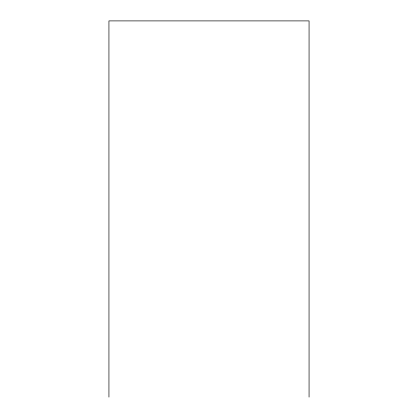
<?xml version="1.0" encoding="UTF-8"?>
<svg xmlns="http://www.w3.org/2000/svg" width="418" height="418" viewBox="0 0 418 418"><rect width="100%" height="100%" fill="white"/><g stroke="black" fill="none" stroke-linecap="round" stroke-linejoin="round"><path stroke-width="0.63" d="M309.064 397.1L309.064 20.9L108.936 20.9L108.936 397.1"/></g></svg>
